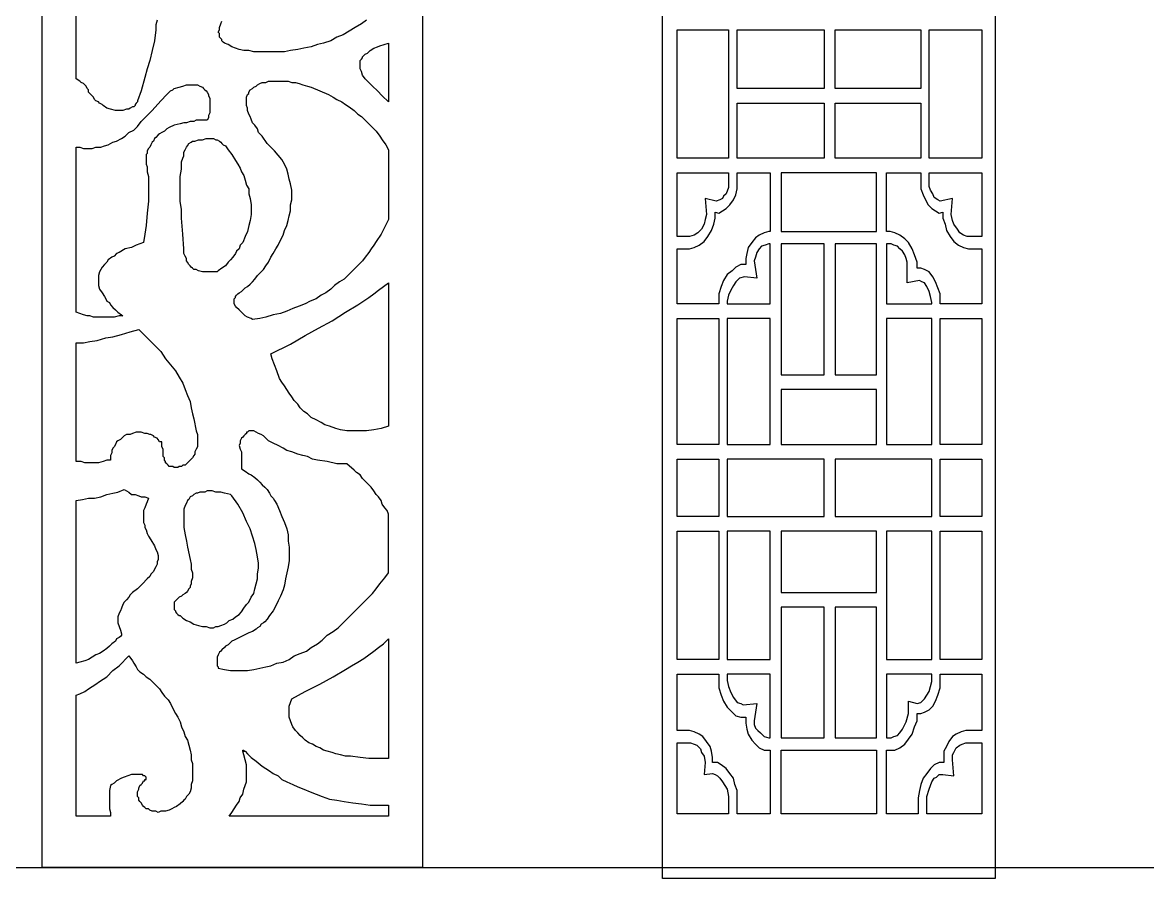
# Model space of a CAD drawing. Extents: x -66030 to 95157, y -13132 to 45879.
# Drawn here: x -11973 to -8382, y 31834 to 34568 of the extents above; entities that cross this region are included whole.
import ezdxf

# ---------------------------------------------------------------- set-up
doc = ezdxf.new("R2010")
doc.units = 0
doc.header["$LTSCALE"] = 100
doc.header["$MEASUREMENT"] = 0
doc.layers.add('3', color=11, linetype='CONTINUOUS')

msp = doc.modelspace()

# ---------------------------------------------------------------- linework, layer by layer
at = {"layer": '3', "color": 2}
msp.add_line((-66009.4, 31868.9), (90873, 31868.9), dxfattribs=at)
at = {"layer": '3'}
for points in [[(-10696.1, 31868.9), (-11910.8, 31868.9), (-11910.8, 36841.2), (-10696.1, 36841.2), (-10696.1, 31868.9)], [(-9930.5, 31833.8), (-9930.5, 36802.2), (-8868.1, 36802.2), (-8868.1, 31833.8), (-9930.5, 31833.8)], [(-9883.6, 34134.4), (-9883.6, 34544.5), (-9719.6, 34544.5), (-9719.6, 34435.2), (-9719.6, 34337.5), (-9719.6, 34243.8), (-9719.6, 34134.4), (-9883.6, 34134.4)], [(-9692.2, 34357), (-9692.2, 34544.5), (-9414.9, 34544.5), (-9414.9, 34357), (-9692.2, 34357)], [(-9106.3, 34544.5), (-9106.3, 34357), (-9379.8, 34357), (-9379.8, 34544.5), (-9106.3, 34544.5)], [(-8911, 34544.5), (-8911, 34134.4), (-9079, 34134.4), (-9079, 34251.6), (-9079, 34337.5), (-9079, 34423.4), (-9079, 34544.5), (-8911, 34544.5)], [(-10805.4, 34314.1), (-10825, 34333.6), (-10840.6, 34349.2), (-10856.2, 34364.8), (-10867.9, 34376.6), (-10879.6, 34388.3), (-10887.5, 34400), (-10891.4, 34411.7), (-10895.3, 34419.5), (-10895.3, 34427.3), (-10895.3, 34431.2), (-10895.3, 34435.2), (-10895.3, 34439.1), (-10895.3, 34443), (-10895.3, 34446.9), (-10891.4, 34450.8), (-10887.5, 34454.7), (-10887.5, 34458.6), (-10883.5, 34462.5), (-10879.6, 34466.4), (-10871.8, 34470.3), (-10864, 34478.1), (-10852.3, 34485.9), (-10840.6, 34489.8), (-10832.8, 34493.7), (-10805.4, 34501.6), (-10805.4, 34314.1)], [(-11801.5, 34169.5), (-11789.7, 34169.5), (-11778, 34165.6), (-11762.4, 34165.6), (-11750.7, 34165.6), (-11739, 34169.5), (-11723.3, 34169.5), (-11711.6, 34173.5), (-11699.9, 34177.4), (-11684.3, 34185.2), (-11672.6, 34189.1), (-11656.9, 34196.9), (-11645.2, 34204.7), (-11633.5, 34216.4), (-11617.9, 34224.2), (-11606.2, 34235.9), (-11594.4, 34251.6), (-11559.3, 34286.7), (-11531.9, 34318), (-11512.4, 34337.5), (-11500.7, 34349.2), (-11492.9, 34353.1), (-11489, 34357), (-11489, 34357), (-11489, 34357), (-11473.4, 34360.9), (-11461.6, 34364.8), (-11449.9, 34368.7), (-11438.2, 34368.7), (-11430.4, 34368.7), (-11422.6, 34368.7), (-11414.8, 34368.7), (-11406.9, 34364.8), (-11399.1, 34360.9), (-11395.2, 34357), (-11391.3, 34353.1), (-11387.4, 34349.2), (-11383.5, 34345.3), (-11379.6, 34337.5), (-11379.6, 34333.6), (-11375.7, 34325.8), (-11375.7, 34321.9), (-11375.7, 34314.1), (-11375.7, 34302.3), (-11375.7, 34290.6), (-11375.7, 34278.9), (-11379.6, 34271.1), (-11379.6, 34263.3), (-11383.5, 34255.5), (-11395.2, 34255.5), (-11406.9, 34255.5), (-11418.7, 34255.5), (-11426.5, 34251.6), (-11438.2, 34251.6), (-11449.9, 34247.7), (-11457.7, 34247.7), (-11469.4, 34243.8), (-11489, 34239.9), (-11504.6, 34232), (-11512.4, 34228.1), (-11520.2, 34220.3), (-11528, 34216.4), (-11535.8, 34212.5), (-11539.8, 34208.6), (-11547.6, 34200.8), (-11551.5, 34196.9), (-11555.4, 34189.1), (-11559.3, 34185.2), (-11563.2, 34177.4), (-11567.1, 34169.5), (-11571, 34165.6), (-11574.9, 34157.8), (-11574.9, 34150), (-11578.8, 34146.1), (-11578.8, 34138.3), (-11578.8, 34130.5), (-11578.8, 34122.7), (-11578.8, 34114.9), (-11574.9, 34107), (-11574.9, 34091.4), (-11571, 34075.8), (-11571, 34056.3), (-11571, 34036.7), (-11571, 34017.2), (-11571, 33997.7), (-11574.9, 33958.6), (-11578.8, 33919.6), (-11582.7, 33892.2), (-11586.6, 33864.9), (-11598.3, 33861), (-11610.1, 33857.1), (-11625.7, 33849.3), (-11645.2, 33845.3), (-11664.7, 33833.6), (-11672.6, 33829.7), (-11680.4, 33821.9), (-11688.2, 33818), (-11699.9, 33810.2), (-11703.8, 33802.4), (-11711.6, 33794.6), (-11719.4, 33786.8), (-11723.3, 33778.9), (-11727.2, 33771.1), (-11731.1, 33759.4), (-11731.1, 33751.6), (-11731.1, 33739.9), (-11731.1, 33728.2), (-11727.2, 33716.5), (-11719.4, 33704.7), (-11711.6, 33693), (-11707.7, 33685.2), (-11703.8, 33677.4), (-11696, 33673.5), (-11692.1, 33665.7), (-11684.3, 33657.9), (-11676.5, 33650.1), (-11668.6, 33642.2), (-11656.9, 33634.4), (-11653, 33630.5), (-11664.7, 33630.5), (-11680.4, 33626.6), (-11696, 33626.6), (-11715.5, 33626.6), (-11735.1, 33626.6), (-11746.8, 33626.6), (-11758.5, 33630.5), (-11766.3, 33630.5), (-11778, 33634.4), (-11789.7, 33638.3), (-11801.5, 33642.2), (-11801.5, 34169.5)], [(-10805.4, 33939.1), (-10817.1, 33915.7), (-10828.9, 33892.2), (-10844.5, 33868.8), (-10852.3, 33857.1), (-10860.1, 33845.3), (-10867.9, 33833.6), (-10879.6, 33818), (-10887.5, 33806.3), (-10899.2, 33794.6), (-10910.9, 33782.9), (-10922.6, 33771.1), (-10934.3, 33759.4), (-10946, 33747.7), (-10961.7, 33739.9), (-10977.3, 33728.2), (-10989, 33716.5), (-11004.6, 33704.7), (-11020.3, 33696.9), (-11035.9, 33685.2), (-11055.4, 33677.4), (-11071, 33669.6), (-11090.6, 33661.8), (-11110.1, 33654), (-11129.6, 33646.1), (-11149.2, 33638.3), (-11172.6, 33634.4), (-11196, 33626.6), (-11215.6, 33622.7), (-11239, 33618.8), (-11242.9, 33622.7), (-11254.6, 33626.6), (-11262.4, 33630.5), (-11270.2, 33638.3), (-11274.1, 33642.2), (-11282, 33650.1), (-11289.8, 33657.9), (-11293.7, 33661.8), (-11297.6, 33669.6), (-11297.6, 33673.5), (-11297.6, 33677.4), (-11297.6, 33681.3), (-11297.6, 33685.2), (-11293.7, 33689.1), (-11293.7, 33693), (-11289.8, 33696.9), (-11285.9, 33700.8), (-11282, 33704.7), (-11274.1, 33708.6), (-11270.2, 33712.5), (-11262.4, 33720.4), (-11254.6, 33724.3), (-11246.8, 33732.1), (-11239, 33739.9), (-11231.2, 33747.7), (-11223.4, 33759.4), (-11215.6, 33767.2), (-11203.8, 33778.9), (-11196, 33790.7), (-11188.2, 33802.4), (-11180.4, 33818), (-11172.6, 33829.7), (-11164.8, 33845.3), (-11157, 33857.1), (-11149.2, 33872.7), (-11141.3, 33888.3), (-11137.4, 33903.9), (-11129.6, 33919.6), (-11125.7, 33935.2), (-11121.8, 33950.8), (-11117.9, 33966.4), (-11117.9, 33986), (-11114, 34001.6), (-11114, 34017.2), (-11114, 34032.8), (-11117.9, 34052.4), (-11121.8, 34068), (-11125.7, 34083.6), (-11129.6, 34099.2), (-11137.4, 34114.9), (-11145.2, 34130.5), (-11168.7, 34157.8), (-11192.1, 34181.3), (-11207.7, 34204.7), (-11219.5, 34216.4), (-11223.4, 34228.1), (-11231.2, 34239.9), (-11239, 34247.7), (-11242.9, 34259.4), (-11246.8, 34267.2), (-11250.7, 34275), (-11254.6, 34286.7), (-11254.6, 34294.5), (-11258.5, 34302.3), (-11258.5, 34310.2), (-11258.5, 34318), (-11258.5, 34321.9), (-11258.5, 34329.7), (-11254.6, 34337.5), (-11250.7, 34341.4), (-11250.7, 34345.3), (-11246.8, 34353.1), (-11239, 34357), (-11235.1, 34360.9), (-11227.3, 34364.8), (-11223.4, 34368.7), (-11215.6, 34372.7), (-11207.7, 34376.6), (-11196, 34376.6), (-11188.2, 34380.5), (-11180.4, 34380.5), (-11168.7, 34380.5), (-11160.9, 34380.5), (-11149.2, 34380.5), (-11137.4, 34380.5), (-11125.7, 34380.5), (-11114, 34376.6), (-11102.3, 34376.6), (-11090.6, 34372.7), (-11078.8, 34368.7), (-11063.2, 34364.8), (-11051.5, 34360.9), (-11024.2, 34349.2), (-10996.8, 34337.5), (-10981.2, 34329.7), (-10969.5, 34321.9), (-10953.9, 34314.1), (-10942.1, 34306.3), (-10930.4, 34298.4), (-10914.8, 34286.7), (-10903.1, 34275), (-10891.4, 34267.2), (-10879.6, 34255.5), (-10867.9, 34243.8), (-10856.2, 34232), (-10844.5, 34220.3), (-10832.8, 34204.7), (-10825, 34193), (-10813.2, 34177.4), (-10805.4, 34161.7), (-10805.4, 33939.1)], [(-9692.2, 34134.4), (-9692.2, 34310.2), (-9414.9, 34310.2), (-9414.9, 34134.4), (-9692.2, 34134.4)], [(-9106.3, 34310.2), (-9106.3, 34134.4), (-9379.8, 34134.4), (-9379.8, 34310.2), (-9106.3, 34310.2)], [(-11336.6, 34181.3), (-11332.7, 34177.4), (-11324.9, 34173.5), (-11317.1, 34161.7), (-11305.4, 34146.1), (-11293.7, 34126.6), (-11285.9, 34114.9), (-11278.1, 34103.1), (-11274.1, 34091.4), (-11266.3, 34079.7), (-11262.4, 34064.1), (-11258.5, 34048.5), (-11250.7, 34036.7), (-11250.7, 34021.1), (-11246.8, 34005.5), (-11242.9, 33986), (-11242.9, 33970.3), (-11242.9, 33954.7), (-11246.8, 33935.2), (-11250.7, 33919.6), (-11254.6, 33900), (-11262.4, 33884.4), (-11270.2, 33864.9), (-11278.1, 33857.1), (-11282, 33845.3), (-11289.8, 33837.5), (-11293.7, 33829.7), (-11301.5, 33818), (-11309.3, 33810.2), (-11317.1, 33802.4), (-11324.9, 33790.7), (-11336.6, 33782.9), (-11348.4, 33775), (-11352.3, 33771.1), (-11364, 33771.1), (-11371.8, 33771.1), (-11379.6, 33771.1), (-11391.3, 33771.1), (-11399.1, 33771.1), (-11410.9, 33775), (-11418.7, 33778.9), (-11426.5, 33778.9), (-11430.4, 33782.9), (-11434.3, 33786.8), (-11438.2, 33790.7), (-11442.1, 33794.6), (-11446, 33802.4), (-11449.9, 33806.3), (-11449.9, 33814.1), (-11453.8, 33821.9), (-11457.7, 33829.7), (-11457.7, 33837.5), (-11457.7, 33845.3), (-11461.6, 33892.2), (-11465.5, 33943), (-11465.5, 33970.3), (-11469.4, 33997.7), (-11469.4, 34025), (-11469.4, 34052.4), (-11469.4, 34075.8), (-11465.5, 34099.2), (-11465.5, 34122.7), (-11461.6, 34134.4), (-11457.7, 34142.2), (-11457.7, 34153.9), (-11453.8, 34161.7), (-11449.9, 34169.5), (-11446, 34173.5), (-11442.1, 34181.3), (-11434.3, 34185.2), (-11430.4, 34189.1), (-11422.6, 34189.1), (-11410.9, 34193), (-11399.1, 34193), (-11387.4, 34196.9), (-11379.6, 34196.9), (-11371.8, 34196.9), (-11364, 34196.9), (-11356.2, 34193), (-11352.3, 34193), (-11344.5, 34189.1), (-11340.5, 34185.2), (-11336.6, 34181.3), (-11336.6, 34181.3)], [(-9883.6, 33669.6), (-9883.6, 33845.3), (-9844.6, 33845.3), (-9828.9, 33849.3), (-9813.3, 33857.1), (-9797.7, 33868.8), (-9786, 33884.4), (-9774.3, 33903.9), (-9766.4, 33923.5), (-9762.5, 33943), (-9762.5, 33962.5), (-9750.8, 33958.6), (-9739.1, 33966.4), (-9727.4, 33974.2), (-9715.7, 33986), (-9703.9, 34001.6), (-9696.1, 34017.2), (-9692.2, 34036.7), (-9692.2, 34056.3), (-9692.2, 34087.5), (-9586.8, 34087.5), (-9586.8, 33900), (-9590.7, 33900), (-9606.3, 33896.1), (-9621.9, 33888.3), (-9633.6, 33880.5), (-9645.4, 33864.9), (-9657.1, 33849.3), (-9661, 33829.7), (-9664.9, 33814.1), (-9664.9, 33794.6), (-9680.5, 33794.6), (-9696.1, 33786.8), (-9707.9, 33775), (-9723.5, 33763.3), (-9735.2, 33743.8), (-9743, 33724.3), (-9750.8, 33700.8), (-9750.8, 33677.4), (-9750.8, 33669.6), (-9883.6, 33669.6)], [(-9883.6, 33884.4), (-9883.6, 34087.5), (-9719.6, 34087.5), (-9719.6, 34060.2), (-9719.6, 34040.6), (-9727.4, 34021.1), (-9735.2, 34013.3), (-9739.1, 34005.5), (-9746.9, 34001.6), (-9758.6, 33997.7), (-9793.8, 34005.5), (-9789.9, 33954.7), (-9793.8, 33939.1), (-9797.7, 33923.5), (-9805.5, 33907.8), (-9817.2, 33896.1), (-9828.9, 33888.3), (-9844.6, 33884.4), (-9883.6, 33884.4)], [(-9551.6, 33900), (-9246.9, 33900), (-9246.9, 34087.5), (-9551.6, 34087.5), (-9551.6, 33900)], [(-9106.3, 34087.5), (-9106.3, 34056.3), (-9106.3, 34036.7), (-9098.5, 34017.2), (-9090.7, 34001.6), (-9082.9, 33986), (-9071.2, 33974.2), (-9059.5, 33966.4), (-9047.7, 33958.6), (-9036, 33962.5), (-9036, 33943), (-9028.2, 33923.5), (-9024.3, 33903.9), (-9012.6, 33884.4), (-9000.9, 33868.8), (-8985.2, 33857.1), (-8969.6, 33849.3), (-8954, 33845.3), (-8911, 33845.3), (-8911, 33669.6), (-9043.8, 33669.6), (-9043.8, 33677.4), (-9043.8, 33700.8), (-9051.7, 33720.4), (-9059.5, 33739.9), (-9067.3, 33755.5), (-9079, 33771.1), (-9094.6, 33778.9), (-9106.3, 33782.9), (-9118.1, 33782.9), (-9118.1, 33802.4), (-9125.9, 33825.8), (-9133.7, 33845.3), (-9145.4, 33864.9), (-9157.1, 33876.6), (-9172.7, 33888.3), (-9188.4, 33896.1), (-9204, 33900), (-9215.7, 33900), (-9215.7, 34087.5), (-9106.3, 34087.5)], [(-8911, 34087.5), (-8911, 33884.4), (-8957.9, 33884.4), (-8969.6, 33888.3), (-8981.3, 33896.1), (-8989.2, 33907.8), (-9000.9, 33923.5), (-9004.8, 33935.2), (-9008.7, 33954.7), (-9004.8, 34005.5), (-9043.8, 33997.7), (-9051.7, 34001.6), (-9063.4, 34009.4), (-9067.3, 34021.1), (-9075.1, 34032.8), (-9079, 34044.6), (-9079, 34060.2), (-9079, 34087.5), (-8911, 34087.5)], [(-9723.5, 33669.6), (-9586.8, 33669.6), (-9586.8, 33861), (-9590.7, 33861), (-9602.4, 33857.1), (-9614.1, 33853.2), (-9621.9, 33845.3), (-9629.7, 33833.6), (-9633.6, 33818), (-9637.5, 33806.3), (-9629.7, 33751.6), (-9668.8, 33755.5), (-9684.4, 33751.6), (-9696.1, 33739.9), (-9703.9, 33728.2), (-9711.8, 33712.5), (-9719.6, 33696.9), (-9723.5, 33677.4), (-9723.5, 33669.6)], [(-9551.6, 33443), (-9414.9, 33443), (-9414.9, 33548.5), (-9414.9, 33650.1), (-9414.9, 33755.5), (-9414.9, 33861), (-9551.6, 33861), (-9551.6, 33443)], [(-9246.9, 33861), (-9379.8, 33861), (-9379.8, 33443), (-9246.9, 33443), (-9246.9, 33548.5), (-9246.9, 33650.1), (-9246.9, 33755.5), (-9246.9, 33861)], [(-9215.7, 33861), (-9215.7, 33669.6), (-9071.2, 33669.6), (-9071.2, 33673.5), (-9075.1, 33693), (-9079, 33708.6), (-9086.8, 33724.3), (-9094.6, 33736), (-9102.4, 33739.9), (-9110.2, 33743.8), (-9149.3, 33736), (-9149.3, 33790.7), (-9149.3, 33802.4), (-9153.2, 33814.1), (-9157.1, 33825.8), (-9164.9, 33837.5), (-9172.7, 33845.3), (-9180.5, 33853.2), (-9192.3, 33857.1), (-9200.1, 33861), (-9215.7, 33861)], [(-10805.4, 33279), (-10828.9, 33271.2), (-10852.3, 33267.3), (-10875.7, 33263.4), (-10899.2, 33263.4), (-10918.7, 33263.4), (-10938.2, 33263.4), (-10957.8, 33267.3), (-10973.4, 33271.2), (-10992.9, 33279), (-11008.5, 33282.9), (-11020.3, 33290.7), (-11035.9, 33298.5), (-11051.5, 33306.3), (-11063.2, 33318), (-11074.9, 33325.9), (-11086.7, 33337.6), (-11094.5, 33349.3), (-11106.2, 33361), (-11114, 33372.7), (-11121.8, 33384.4), (-11129.6, 33396.2), (-11137.4, 33407.9), (-11145.2, 33419.6), (-11153.1, 33431.3), (-11160.9, 33454.8), (-11168.7, 33474.3), (-11176.5, 33493.8), (-11180.4, 33509.4), (-11117.9, 33540.7), (-11071, 33568), (-11028.1, 33591.5), (-10985.1, 33614.9), (-10942.1, 33642.2), (-10903.1, 33665.7), (-10867.9, 33689.1), (-10852.3, 33700.8), (-10836.7, 33712.5), (-10821.1, 33724.3), (-10805.4, 33736), (-10805.4, 33279)], [(-9883.6, 33220.4), (-9883.6, 33622.7), (-9750.8, 33622.7), (-9750.8, 33220.4), (-9883.6, 33220.4)], [(-9723.5, 33220.4), (-9586.8, 33220.4), (-9586.8, 33622.7), (-9723.5, 33622.7), (-9723.5, 33220.4)], [(-9071.2, 33622.7), (-9215.7, 33622.7), (-9215.7, 33220.4), (-9071.2, 33220.4), (-9071.2, 33622.7)], [(-8911, 33622.7), (-8911, 33220.4), (-9043.8, 33220.4), (-9043.8, 33622.7), (-8911, 33622.7)], [(-11801.5, 33544.6), (-11778, 33544.6), (-11758.5, 33548.5), (-11735.1, 33552.4), (-11707.7, 33560.2), (-11684.3, 33564.1), (-11656.9, 33571.9), (-11629.6, 33579.7), (-11602.2, 33587.6), (-11590.5, 33575.8), (-11578.8, 33564.1), (-11567.1, 33552.4), (-11555.4, 33540.7), (-11543.7, 33529), (-11531.9, 33517.2), (-11524.1, 33505.5), (-11516.3, 33493.8), (-11500.7, 33474.3), (-11485.1, 33454.8), (-11473.4, 33435.2), (-11461.6, 33415.7), (-11453.8, 33396.2), (-11446, 33376.6), (-11438.2, 33357.1), (-11434.3, 33337.6), (-11430.4, 33318), (-11426.5, 33302.4), (-11418.7, 33263.4), (-11414.8, 33251.6), (-11414.8, 33239.9), (-11414.8, 33232.1), (-11414.8, 33224.3), (-11414.8, 33212.6), (-11418.7, 33204.8), (-11422.6, 33197), (-11422.6, 33189.1), (-11426.5, 33185.2), (-11430.4, 33177.4), (-11434.3, 33173.5), (-11442.1, 33165.7), (-11446, 33161.8), (-11449.9, 33157.9), (-11453.8, 33154), (-11461.6, 33154), (-11465.5, 33150.1), (-11473.4, 33150.1), (-11477.3, 33146.2), (-11485.1, 33146.2), (-11489, 33146.2), (-11492.9, 33150.1), (-11496.8, 33150.1), (-11504.6, 33150.1), (-11508.5, 33154), (-11512.4, 33157.9), (-11516.3, 33161.8), (-11516.3, 33165.7), (-11520.2, 33169.6), (-11520.2, 33177.4), (-11524.1, 33181.3), (-11524.1, 33189.1), (-11524.1, 33197), (-11524.1, 33204.8), (-11528, 33212.6), (-11528, 33220.4), (-11528, 33228.2), (-11535.8, 33228.2), (-11539.8, 33236), (-11543.7, 33239.9), (-11551.5, 33243.8), (-11555.4, 33247.7), (-11563.2, 33251.6), (-11567.1, 33251.6), (-11574.9, 33255.5), (-11582.7, 33255.5), (-11594.4, 33259.5), (-11602.2, 33259.5), (-11610.1, 33259.5), (-11621.8, 33255.5), (-11629.6, 33251.6), (-11641.3, 33251.6), (-11649.1, 33247.7), (-11653, 33243.8), (-11660.8, 33236), (-11668.6, 33232.1), (-11672.6, 33228.2), (-11676.5, 33220.4), (-11680.4, 33212.6), (-11684.3, 33208.7), (-11688.2, 33200.9), (-11688.2, 33193.1), (-11692.1, 33185.2), (-11692.1, 33177.4), (-11692.1, 33169.6), (-11703.8, 33169.6), (-11715.5, 33165.7), (-11731.1, 33161.8), (-11742.9, 33161.8), (-11758.5, 33161.8), (-11774.1, 33161.8), (-11785.8, 33165.7), (-11801.5, 33165.7), (-11801.5, 33544.6)], [(-9551.6, 33220.4), (-9246.9, 33220.4), (-9246.9, 33396.2), (-9551.6, 33396.2), (-9551.6, 33220.4)], [(-10938.2, 33157.9), (-10969.5, 33157.9), (-11000.7, 33165.7), (-11032, 33169.6), (-11047.6, 33173.5), (-11063.2, 33181.3), (-11078.8, 33185.2), (-11094.5, 33189.1), (-11114, 33197), (-11129.6, 33200.9), (-11141.3, 33208.7), (-11157, 33216.5), (-11172.6, 33224.3), (-11188.2, 33232.1), (-11192.1, 33236), (-11199.9, 33243.8), (-11203.8, 33247.7), (-11211.7, 33251.6), (-11219.5, 33255.5), (-11227.3, 33259.5), (-11235.1, 33263.4), (-11239, 33263.4), (-11242.9, 33263.4), (-11246.8, 33263.4), (-11250.7, 33263.4), (-11254.6, 33259.5), (-11258.5, 33259.5), (-11258.5, 33255.5), (-11262.4, 33251.6), (-11266.3, 33247.7), (-11270.2, 33243.8), (-11274.1, 33239.9), (-11278.1, 33232.1), (-11278.1, 33224.3), (-11282, 33216.5), (-11278.1, 33204.8), (-11274.1, 33197), (-11274.1, 33181.3), (-11274.1, 33165.7), (-11274.1, 33142.3), (-11262.4, 33134.5), (-11250.7, 33126.7), (-11242.9, 33122.7), (-11231.2, 33114.9), (-11223.4, 33107.1), (-11215.6, 33099.3), (-11207.7, 33091.5), (-11199.9, 33083.7), (-11192.1, 33075.9), (-11184.3, 33064.2), (-11180.4, 33056.3), (-11172.6, 33048.5), (-11168.7, 33040.7), (-11160.9, 33029), (-11153.1, 33009.5), (-11145.2, 32989.9), (-11137.4, 32970.4), (-11129.6, 32950.9), (-11125.7, 32931.4), (-11125.7, 32911.8), (-11121.8, 32892.3), (-11121.8, 32868.9), (-11121.8, 32849.3), (-11125.7, 32829.8), (-11129.6, 32810.3), (-11133.5, 32790.7), (-11137.4, 32771.2), (-11141.3, 32755.6), (-11149.2, 32736.1), (-11157, 32720.4), (-11164.8, 32704.8), (-11172.6, 32689.2), (-11184.3, 32673.6), (-11192.1, 32661.8), (-11199.9, 32654), (-11203.8, 32650.1), (-11211.7, 32646.2), (-11215.6, 32638.4), (-11223.4, 32634.5), (-11227.3, 32630.6), (-11239, 32622.8), (-11250.7, 32618.9), (-11274.1, 32607.2), (-11297.6, 32595.4), (-11305.4, 32591.5), (-11313.2, 32583.7), (-11317.1, 32579.8), (-11324.9, 32575.9), (-11328.8, 32572), (-11336.6, 32564.2), (-11340.5, 32560.3), (-11344.5, 32556.4), (-11348.4, 32548.6), (-11352.3, 32540.8), (-11352.3, 32532.9), (-11352.3, 32525.1), (-11352.3, 32517.3), (-11352.3, 32513.4), (-11348.4, 32509.5), (-11348.4, 32505.6), (-11348.4, 32505.6), (-11328.8, 32501.7), (-11309.3, 32497.8), (-11289.8, 32497.8), (-11274.1, 32497.8), (-11254.6, 32497.8), (-11235.1, 32501.7), (-11215.6, 32505.6), (-11196, 32509.5), (-11180.4, 32513.4), (-11160.9, 32521.2), (-11141.3, 32525.1), (-11121.8, 32532.9), (-11106.2, 32544.7), (-11086.7, 32552.5), (-11067.1, 32560.3), (-11051.5, 32572), (-11032, 32583.7), (-11016.4, 32595.4), (-11000.7, 32611.1), (-10981.2, 32622.8), (-10965.6, 32634.5), (-10950, 32650.1), (-10934.3, 32665.7), (-10918.7, 32681.4), (-10903.1, 32697), (-10887.5, 32712.6), (-10871.8, 32728.2), (-10856.2, 32743.9), (-10844.5, 32759.5), (-10832.8, 32775.1), (-10817.1, 32794.6), (-10805.4, 32810.3), (-10805.4, 32997.8), (-10809.3, 33009.5), (-10817.1, 33017.3), (-10825, 33029), (-10828.9, 33040.7), (-10836.7, 33052.4), (-10844.5, 33060.2), (-10852.3, 33072), (-10860.1, 33083.7), (-10867.9, 33091.5), (-10879.6, 33103.2), (-10887.5, 33111), (-10895.3, 33122.7), (-10907, 33130.6), (-10914.8, 33138.4), (-10938.2, 33157.9)], [(-9883.6, 32989.9), (-9883.6, 33173.5), (-9750.8, 33173.5), (-9750.8, 32989.9), (-9883.6, 32989.9)], [(-9723.5, 32989.9), (-9414.9, 32989.9), (-9414.9, 33173.5), (-9723.5, 33173.5), (-9723.5, 32989.9)], [(-9071.2, 33173.5), (-9379.8, 33173.5), (-9379.8, 32989.9), (-9071.2, 32989.9), (-9071.2, 33173.5)], [(-8911, 33173.5), (-8911, 32989.9), (-9043.8, 32989.9), (-9043.8, 33173.5), (-8911, 33173.5)], [(-11801.5, 33040.7), (-11781.9, 33044.6), (-11762.4, 33048.5), (-11742.9, 33048.5), (-11723.3, 33052.4), (-11703.8, 33060.2), (-11684.3, 33064.2), (-11668.6, 33068.1), (-11649.1, 33075.9), (-11641.3, 33072), (-11633.5, 33068.1), (-11625.7, 33060.2), (-11614, 33060.2), (-11602.2, 33056.3), (-11594.4, 33052.4), (-11582.7, 33052.4), (-11571, 33048.5), (-11574.9, 33036.8), (-11578.8, 33029), (-11582.7, 33017.3), (-11586.6, 33009.5), (-11586.6, 32997.8), (-11586.6, 32989.9), (-11586.6, 32982.1), (-11586.6, 32970.4), (-11582.7, 32962.6), (-11582.7, 32954.8), (-11578.8, 32947), (-11574.9, 32935.3), (-11571, 32927.4), (-11563.2, 32915.7), (-11551.5, 32896.2), (-11547.6, 32884.5), (-11543.7, 32876.7), (-11539.8, 32865), (-11539.8, 32853.2), (-11543.7, 32845.4), (-11543.7, 32837.6), (-11547.6, 32829.8), (-11551.5, 32822), (-11555.4, 32814.2), (-11563.2, 32806.4), (-11567.1, 32798.5), (-11574.9, 32790.7), (-11590.5, 32775.1), (-11606.2, 32759.5), (-11621.8, 32747.8), (-11629.6, 32740), (-11633.5, 32732.1), (-11641.3, 32724.3), (-11649.1, 32716.5), (-11653, 32708.7), (-11656.9, 32697), (-11660.8, 32689.2), (-11664.7, 32681.4), (-11668.6, 32669.7), (-11668.6, 32661.8), (-11668.6, 32650.1), (-11664.7, 32638.4), (-11660.8, 32626.7), (-11656.9, 32615), (-11656.9, 32611.1), (-11660.8, 32607.2), (-11664.7, 32603.3), (-11672.6, 32599.3), (-11676.5, 32591.5), (-11688.2, 32583.7), (-11696, 32575.9), (-11703.8, 32568.1), (-11715.5, 32560.3), (-11727.2, 32552.5), (-11739, 32548.6), (-11750.7, 32540.8), (-11762.4, 32532.9), (-11774.1, 32529), (-11789.7, 32525.1), (-11801.5, 32521.2), (-11801.5, 33040.7)], [(-11375.7, 32634.5), (-11371.8, 32634.5), (-11364, 32634.5), (-11356.2, 32638.4), (-11348.4, 32638.4), (-11340.5, 32642.3), (-11328.8, 32646.2), (-11321, 32650.1), (-11313.2, 32657.9), (-11301.5, 32661.8), (-11293.7, 32669.7), (-11282, 32677.5), (-11274.1, 32685.3), (-11266.3, 32697), (-11258.5, 32708.7), (-11250.7, 32716.5), (-11242.9, 32732.1), (-11235.1, 32743.9), (-11231.2, 32759.5), (-11227.3, 32775.1), (-11223.4, 32790.7), (-11223.4, 32806.4), (-11219.5, 32825.9), (-11219.5, 32841.5), (-11223.4, 32861), (-11227.3, 32884.5), (-11231.2, 32904), (-11239, 32927.4), (-11246.8, 32950.9), (-11258.5, 32974.3), (-11270.2, 33001.7), (-11285.9, 33029), (-11305.4, 33056.3), (-11309.3, 33060.2), (-11328.8, 33064.2), (-11340.5, 33068.1), (-11356.2, 33068.1), (-11367.9, 33072), (-11383.5, 33072), (-11391.3, 33068.1), (-11399.1, 33068.1), (-11406.9, 33068.1), (-11414.8, 33064.2), (-11418.7, 33064.2), (-11426.5, 33060.2), (-11430.4, 33056.3), (-11438.2, 33052.4), (-11442.1, 33044.6), (-11446, 33040.7), (-11449.9, 33032.9), (-11453.8, 33025.1), (-11457.7, 33013.4), (-11457.7, 33005.6), (-11457.7, 32993.8), (-11457.7, 32982.1), (-11457.7, 32954.8), (-11453.8, 32931.4), (-11449.9, 32911.8), (-11446, 32892.3), (-11438.2, 32853.2), (-11434.3, 32837.6), (-11434.3, 32822), (-11430.4, 32810.3), (-11430.4, 32794.6), (-11434.3, 32782.9), (-11434.3, 32779), (-11434.3, 32775.1), (-11438.2, 32767.3), (-11438.2, 32763.4), (-11442.1, 32759.5), (-11446, 32751.7), (-11449.9, 32747.8), (-11453.8, 32743.9), (-11461.6, 32740), (-11465.5, 32736.1), (-11473.4, 32732.1), (-11477.3, 32728.2), (-11481.2, 32724.3), (-11485.1, 32720.4), (-11489, 32716.5), (-11489, 32712.6), (-11489, 32708.7), (-11489, 32700.9), (-11489, 32697), (-11489, 32693.1), (-11485.1, 32689.2), (-11485.1, 32685.3), (-11481.2, 32681.4), (-11477.3, 32677.5), (-11473.4, 32673.6), (-11469.4, 32673.6), (-11461.6, 32665.7), (-11449.9, 32657.9), (-11438.2, 32654), (-11426.5, 32646.2), (-11410.9, 32642.3), (-11399.1, 32638.4), (-11387.4, 32638.4), (-11375.7, 32634.5)], [(-9883.6, 32532.9), (-9883.6, 32943.1), (-9750.8, 32943.1), (-9750.8, 32532.9), (-9883.6, 32532.9)], [(-9723.5, 32532.9), (-9586.8, 32532.9), (-9586.8, 32943.1), (-9723.5, 32943.1), (-9723.5, 32532.9)], [(-9551.6, 32747.8), (-9246.9, 32747.8), (-9246.9, 32943.1), (-9551.6, 32943.1), (-9551.6, 32747.8)], [(-9215.7, 32532.9), (-9071.2, 32532.9), (-9071.2, 32943.1), (-9215.7, 32943.1), (-9215.7, 32532.9)], [(-8911, 32943.1), (-8911, 32532.9), (-9043.8, 32532.9), (-9043.8, 32943.1), (-8911, 32943.1)], [(-9414.9, 32700.9), (-9551.6, 32700.9), (-9551.6, 32283), (-9414.9, 32283), (-9414.9, 32700.9)], [(-9246.9, 32700.9), (-9379.8, 32700.9), (-9379.8, 32283), (-9246.9, 32283), (-9246.9, 32700.9)], [(-10805.4, 32216.6), (-10836.7, 32216.6), (-10867.9, 32216.6), (-10895.3, 32220.5), (-10926.5, 32224.4), (-10942.1, 32224.4), (-10957.8, 32228.3), (-10973.4, 32232.2), (-10985.1, 32236.1), (-11000.7, 32240), (-11012.4, 32243.9), (-11024.2, 32251.7), (-11035.9, 32255.6), (-11047.6, 32263.4), (-11059.3, 32267.3), (-11071, 32275.2), (-11078.8, 32283), (-11086.7, 32290.8), (-11094.5, 32298.6), (-11102.3, 32306.4), (-11110.1, 32318.1), (-11114, 32325.9), (-11117.9, 32337.6), (-11121.8, 32349.4), (-11121.8, 32361.1), (-11121.8, 32372.8), (-11121.8, 32384.5), (-11117.9, 32396.2), (-11114, 32408), (-11071, 32431.4), (-11024.2, 32454.8), (-10981.2, 32478.3), (-10942.1, 32501.7), (-10922.6, 32513.4), (-10903.1, 32525.1), (-10883.5, 32536.9), (-10867.9, 32548.6), (-10852.3, 32560.3), (-10836.7, 32572), (-10821.1, 32583.7), (-10805.4, 32599.3), (-10805.4, 32216.6)], [(-11801.5, 32419.7), (-11789.7, 32423.6), (-11774.1, 32431.4), (-11762.4, 32439.2), (-11750.7, 32447), (-11739, 32454.8), (-11727.2, 32462.6), (-11715.5, 32470.4), (-11703.8, 32478.3), (-11684.3, 32497.8), (-11664.7, 32513.4), (-11633.5, 32544.7), (-11621.8, 32529), (-11617.9, 32521.2), (-11610.1, 32509.5), (-11606.2, 32501.7), (-11598.3, 32493.9), (-11586.6, 32486.1), (-11578.8, 32478.3), (-11567.1, 32470.4), (-11559.3, 32462.6), (-11547.6, 32450.9), (-11535.8, 32439.2), (-11528, 32427.5), (-11520.2, 32415.8), (-11508.5, 32404), (-11500.7, 32392.3), (-11492.9, 32376.7), (-11485.1, 32361.1), (-11477.3, 32349.4), (-11469.4, 32333.7), (-11465.5, 32318.1), (-11457.7, 32302.5), (-11453.8, 32286.9), (-11446, 32275.2), (-11442.1, 32259.5), (-11438.2, 32243.9), (-11434.3, 32228.3), (-11434.3, 32212.7), (-11430.4, 32200.9), (-11430.4, 32185.3), (-11430.4, 32173.6), (-11430.4, 32158), (-11430.4, 32146.3), (-11434.3, 32134.5), (-11434.3, 32122.8), (-11438.2, 32111.1), (-11442.1, 32103.3), (-11449.9, 32095.5), (-11453.8, 32087.7), (-11457.7, 32083.8), (-11461.6, 32079.9), (-11469.4, 32072), (-11481.2, 32064.2), (-11489, 32060.3), (-11496.8, 32056.4), (-11504.6, 32052.5), (-11516.3, 32048.6), (-11524.1, 32048.6), (-11531.9, 32048.6), (-11539.8, 32044.7), (-11547.6, 32048.6), (-11551.5, 32048.6), (-11559.3, 32048.6), (-11567.1, 32052.5), (-11571, 32056.4), (-11578.8, 32056.4), (-11582.7, 32060.3), (-11586.6, 32064.2), (-11590.5, 32068.1), (-11594.4, 32075.9), (-11598.3, 32079.9), (-11602.2, 32083.8), (-11602.2, 32091.6), (-11606.2, 32095.5), (-11606.2, 32103.3), (-11606.2, 32107.2), (-11606.2, 32111.1), (-11602.2, 32118.9), (-11602.2, 32122.8), (-11598.3, 32130.6), (-11594.4, 32134.5), (-11590.5, 32138.4), (-11586.6, 32146.3), (-11582.7, 32146.3), (-11582.7, 32150.2), (-11578.8, 32150.2), (-11578.8, 32154.1), (-11578.8, 32154.1), (-11578.8, 32158), (-11578.8, 32158), (-11582.7, 32161.9), (-11586.6, 32161.9), (-11590.5, 32165.8), (-11598.3, 32165.8), (-11606.2, 32165.8), (-11614, 32165.8), (-11625.7, 32165.8), (-11637.4, 32161.9), (-11649.1, 32158), (-11656.9, 32154.1), (-11672.6, 32146.3), (-11680.4, 32138.4), (-11688.2, 32134.5), (-11692.1, 32130.6), (-11696, 32115), (-11696, 32103.3), (-11696, 32091.6), (-11696, 32079.9), (-11696, 32068.1), (-11696, 32056.4), (-11692.1, 32044.7), (-11692.1, 32033), (-11801.5, 32033), (-11801.5, 32419.7)], [(-9586.8, 32040.8), (-9692.2, 32040.8), (-9692.2, 32091.6), (-9692.2, 32115), (-9700, 32134.5), (-9703.9, 32154.1), (-9715.7, 32169.7), (-9727.4, 32185.3), (-9743, 32197), (-9754.7, 32204.8), (-9770.3, 32204.8), (-9770.3, 32220.5), (-9774.3, 32240), (-9778.2, 32255.6), (-9789.9, 32271.2), (-9801.6, 32286.9), (-9813.3, 32294.7), (-9828.9, 32302.5), (-9844.6, 32306.4), (-9883.6, 32306.4), (-9883.6, 32486.1), (-9750.8, 32486.1), (-9750.8, 32466.5), (-9750.8, 32443.1), (-9743, 32419.7), (-9735.2, 32400.1), (-9723.5, 32380.6), (-9707.9, 32365), (-9696.1, 32353.3), (-9680.5, 32349.4), (-9664.9, 32349.4), (-9664.9, 32329.8), (-9661, 32310.3), (-9657.1, 32294.7), (-9645.4, 32275.2), (-9633.6, 32263.4), (-9621.9, 32251.7), (-9606.3, 32243.9), (-9590.7, 32243.9), (-9586.8, 32243.9), (-9586.8, 32040.8)], [(-9586.8, 32283), (-9586.8, 32486.1), (-9723.5, 32486.1), (-9723.5, 32466.5), (-9719.6, 32447), (-9711.8, 32427.5), (-9703.9, 32411.9), (-9692.2, 32396.2), (-9680.5, 32392.3), (-9672.7, 32388.4), (-9629.7, 32392.3), (-9637.5, 32337.6), (-9637.5, 32325.9), (-9633.6, 32314.2), (-9625.8, 32306.4), (-9618, 32298.6), (-9606.3, 32286.9), (-9590.7, 32283), (-9586.8, 32283)], [(-9071.2, 32486.1), (-9215.7, 32486.1), (-9215.7, 32283), (-9200.1, 32283), (-9192.3, 32286.9), (-9180.5, 32290.8), (-9172.7, 32298.6), (-9164.9, 32310.3), (-9153.2, 32333.7), (-9145.4, 32361.1), (-9145.4, 32400.1), (-9118.1, 32392.3), (-9106.3, 32396.2), (-9094.6, 32408), (-9086.8, 32419.7), (-9079, 32431.4), (-9075.1, 32447), (-9071.2, 32462.6), (-9071.2, 32486.1)], [(-8911, 32486.1), (-8911, 32306.4), (-8961.8, 32306.4), (-8977.4, 32302.5), (-8993.1, 32294.7), (-9004.8, 32286.9), (-9016.5, 32271.2), (-9024.3, 32255.6), (-9032.1, 32240), (-9032.1, 32220.5), (-9032.1, 32204.8), (-9047.7, 32204.8), (-9063.4, 32197), (-9075.1, 32185.3), (-9086.8, 32169.7), (-9098.5, 32154.1), (-9106.3, 32134.5), (-9110.2, 32115), (-9114.1, 32091.6), (-9114.1, 32040.8), (-9215.7, 32040.8), (-9215.7, 32243.9), (-9204, 32243.9), (-9188.4, 32243.9), (-9172.7, 32251.7), (-9157.1, 32263.4), (-9145.4, 32279.1), (-9133.7, 32294.7), (-9125.9, 32318.1), (-9118.1, 32337.6), (-9118.1, 32361.1), (-9106.3, 32361.1), (-9094.6, 32365), (-9079, 32372.8), (-9067.3, 32384.5), (-9059.5, 32400.1), (-9051.7, 32419.7), (-9043.8, 32443.1), (-9043.8, 32466.5), (-9043.8, 32486.1), (-8911, 32486.1)], [(-9719.6, 32040.8), (-9883.6, 32040.8), (-9883.6, 32267.3), (-9840.7, 32267.3), (-9828.9, 32263.4), (-9821.1, 32259.5), (-9809.4, 32247.8), (-9805.5, 32236.1), (-9797.7, 32224.4), (-9793.8, 32204.8), (-9797.7, 32165.8), (-9770.3, 32169.7), (-9762.5, 32165.8), (-9754.7, 32161.9), (-9746.9, 32154.1), (-9739.1, 32142.3), (-9723.5, 32118.9), (-9719.6, 32095.5), (-9719.6, 32040.8)], [(-8911, 32267.3), (-8911, 32040.8), (-9086.8, 32040.8), (-9086.8, 32095.5), (-9079, 32118.9), (-9071.2, 32142.3), (-9063.4, 32154.1), (-9055.6, 32158), (-9047.7, 32165.8), (-9036, 32165.8), (-9000.9, 32161.9), (-9004.8, 32212.7), (-9004.8, 32228.3), (-9000.9, 32236.1), (-8993.1, 32251.7), (-8981.3, 32259.5), (-8973.5, 32263.4), (-8961.8, 32267.3), (-8911, 32267.3)], [(-11313.2, 32033), (-11305.4, 32044.7), (-11297.6, 32056.4), (-11289.8, 32068.1), (-11282, 32079.9), (-11278.1, 32091.6), (-11270.2, 32103.3), (-11266.3, 32118.9), (-11262.4, 32130.6), (-11258.5, 32142.3), (-11258.5, 32158), (-11258.5, 32169.7), (-11258.5, 32185.3), (-11258.5, 32197), (-11262.4, 32212.7), (-11266.3, 32228.3), (-11270.2, 32240), (-11270.2, 32243.9), (-11266.3, 32243.9), (-11266.3, 32240), (-11262.4, 32240), (-11254.6, 32232.2), (-11242.9, 32220.5), (-11227.3, 32208.7), (-11207.7, 32193.1), (-11184.3, 32177.5), (-11172.6, 32169.7), (-11157, 32161.9), (-11145.2, 32150.2), (-11129.6, 32142.3), (-11110.1, 32134.5), (-11094.5, 32126.7), (-11074.9, 32118.9), (-11055.4, 32111.1), (-11035.9, 32103.3), (-11016.4, 32095.5), (-10992.9, 32087.7), (-10969.5, 32083.8), (-10946, 32079.9), (-10918.7, 32075.9), (-10891.4, 32072), (-10864, 32068.1), (-10836.7, 32068.1), (-10805.4, 32068.1), (-10805.4, 32033), (-11313.2, 32033)], [(-9246.9, 32040.8), (-9551.6, 32040.8), (-9551.6, 32243.9), (-9246.9, 32243.9), (-9246.9, 32040.8)]]:
    msp.add_lwpolyline(points, close=True, dxfattribs=at)
for points in [[(-11543.7, 34575.8), (-11547.6, 34560.1), (-11547.6, 34544.5), (-11551.5, 34509.4), (-11559.3, 34478.1), (-11567.1, 34446.9), (-11574.9, 34419.5), (-11582.7, 34392.2), (-11594.4, 34349.2), (-11606.2, 34318), (-11606.2, 34314.1), (-11610.1, 34310.2), (-11614, 34306.3), (-11614, 34302.3), (-11617.9, 34298.4), (-11621.8, 34298.4), (-11629.6, 34294.5), (-11633.5, 34290.6), (-11641.3, 34290.6), (-11653, 34286.7), (-11664.7, 34286.7), (-11676.5, 34286.7), (-11692.1, 34290.6), (-11703.8, 34294.5), (-11715.5, 34302.3), (-11719.4, 34306.3), (-11727.2, 34310.2), (-11731.1, 34314.1), (-11739, 34318), (-11742.9, 34321.9), (-11746.8, 34329.7), (-11750.7, 34333.6), (-11758.5, 34341.4), (-11762.4, 34345.3), (-11762.4, 34353.1), (-11766.3, 34357), (-11770.2, 34364.8), (-11774.1, 34368.7), (-11778, 34372.7), (-11785.8, 34376.6), (-11789.7, 34380.5), (-11801.5, 34388.3), (-11801.5, 34798.4)], [(-10875.7, 34575.8), (-10891.4, 34564), (-10910.9, 34552.3), (-10930.4, 34540.6), (-10950, 34528.9), (-10969.5, 34521.1), (-10989, 34509.4), (-11012.4, 34501.6), (-11032, 34497.6), (-11051.5, 34489.8), (-11074.9, 34485.9), (-11094.5, 34482), (-11117.9, 34478.1), (-11137.4, 34474.2), (-11157, 34474.2), (-11176.5, 34474.2), (-11196, 34474.2), (-11215.6, 34474.2), (-11235.1, 34474.2), (-11250.7, 34478.1), (-11266.3, 34478.1), (-11282, 34482), (-11293.7, 34485.9), (-11305.4, 34489.8), (-11317.1, 34497.6), (-11328.8, 34501.6), (-11332.7, 34505.5), (-11336.6, 34509.4), (-11336.6, 34513.3), (-11340.5, 34517.2), (-11344.5, 34521.1), (-11344.5, 34525), (-11344.5, 34528.9), (-11344.5, 34532.8), (-11348.4, 34536.7), (-11344.5, 34544.5), (-11344.5, 34552.3), (-11340.5, 34564), (-11336.6, 34571.9)]]:
    msp.add_lwpolyline(points, dxfattribs=at)

doc.saveas('drawing.dxf')
